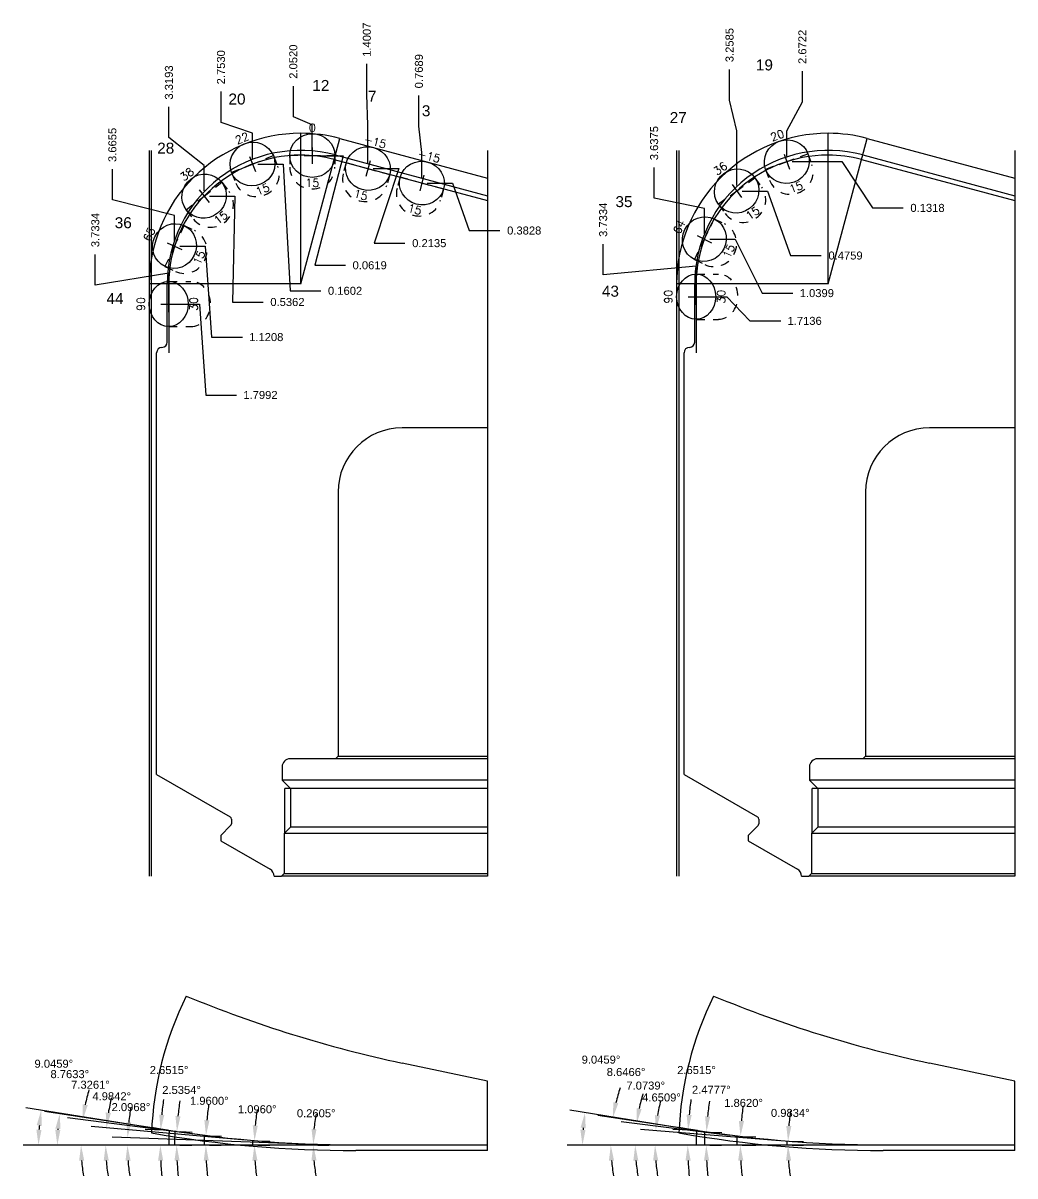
# Model space of a CAD drawing. Header units: inches. Extents: x 90.1 to 144.9, y -24 to -7.4.
# Drawn here: x 102.39 to 114.01, y -21.06 to -7.56 of the extents above; entities that cross this region are included whole.
import ezdxf
from ezdxf.enums import TextEntityAlignment as Align

# ---------------------------------------------------------------- set-up
doc = ezdxf.new("R2010")
doc.units = ezdxf.units.IN
doc.header["$MEASUREMENT"] = 0
doc.header["$PDMODE"] = 35
doc.linetypes.add('CENTER2', pattern=[1.125, 0.75, -0.125, 0.125, -0.125])
doc.linetypes.add('HIDDEN2', pattern=[0.1875, 0.125, -0.0625])
doc.layers.get('Defpoints').update_dxf_attribs({"color": 10})
doc.layers.add('Blade_3', color=7, linetype='Continuous', true_color=0x00cc00)
doc.layers.add('Blade_4', color=7, linetype='Continuous', true_color=0x00cccc)
doc.layers.add('CLine', color=5, linetype='CENTER2')
doc.layers.add('Dims', color=4, linetype='Continuous')
doc.styles.add('RomanS', font='romans')
doc.styles.get("Standard").update_dxf_attribs({"font": 'arial.ttf'})
doc.dimstyles.get("Standard").update_dxf_attribs({"dimtxt": 0.09375, "dimasz": 0.18, "dimexe": 0.18, "dimexo": 0.0625, "dimgap": 0.09, "dimtad": 0, "dimtih": 1, "dimtoh": 1, "dimdec": 4, "dimzin": 0, "dimdsep": 46, "dimtxsty": 'Standard', "dimcen": 0.09, "dimadec": 4, "dimazin": 0, "dimtfac": 1, "dimtdec": 4, "dimtofl": 0, "dimtmove": 0, "dimatfit": 3, "dimfxl": 1, "dimtolj": 1, "dimtzin": 0, "dimarcsym": 0})

# ---------------------------------------------------------------- blocks, each defined once
blk = doc.blocks.new('*D108')
at = {"layer": 'Defpoints', "color": 0, "transparency": 16777216}
for p in [(103.611, -20.667), (105.756, -20.687), (105.776, -20.697), (105.796, -20.688), (106.286, -20.697)]:
    blk.add_point(p, dxfattribs=at)
at = {"layer": 'Dims', "color": 0, "lineweight": -2, "transparency": 16777216}
for p, q in [((105.694, -20.685), (103.433, -20.602)), ((105.714, -20.697), (103.431, -20.697))]:
    blk.add_line(p, q, dxfattribs=at)
for start, end in [(169.3801, 173.6417), (184.2616, 188.5231)]:
    blk.add_arc((106.032, -20.697), 2.421, start, end, dxfattribs=at)
at = {"layer": 'Dims', "color": 0, "transparency": 16777216}
for points in [[(103.656, -20.431), (103.596, -20.427), (103.613, -20.608)], [(103.588, -20.878), (103.648, -20.876), (103.611, -20.697)]]:
    blk.add_solid(points, dxfattribs=at)
at = {"layer": 'Dims', "color": 0, "transparency": 16777216, "insert": (103.652, -20.251), "char_height": 0.09375, "attachment_point": 5}
blk.add_mtext('\\A1;2.0968°', dxfattribs=at)
blk = doc.blocks.new('*D109')
at = {"layer": 'Defpoints', "color": 0, "transparency": 16777216}
for p in [(103.357, -20.63), (105.055, -20.643), (105.095, -20.646), (105.075, -20.697), (106.286, -20.697)]:
    blk.add_point(p, dxfattribs=at)
at = {"layer": 'Dims', "color": 0, "lineweight": -2, "transparency": 16777216}
for p, q in [((104.993, -20.637), (103.185, -20.479)), ((105.013, -20.697), (103.176, -20.697))]:
    blk.add_line(p, q, dxfattribs=at)
for start, end in [(166.1379, 170.5768), (184.4389, 188.8779)]:
    blk.add_arc((105.68, -20.697), 2.324, start, end, dxfattribs=at)
at = {"layer": 'Dims', "color": 0, "transparency": 16777216}
for points in [[(103.417, -20.32), (103.357, -20.313), (103.365, -20.495)], [(103.333, -20.878), (103.393, -20.876), (103.356, -20.697)]]:
    blk.add_solid(points, dxfattribs=at)
at = {"layer": 'Dims', "color": 0, "transparency": 16777216, "insert": (103.427, -20.124), "char_height": 0.09375, "attachment_point": 5}
blk.add_mtext('\\A1;4.9842°', dxfattribs=at)
blk = doc.blocks.new('*D110')
at = {"layer": 'Defpoints', "color": 0, "transparency": 16777216}
for p in [(103.07, -20.598), (104.489, -20.581), (104.529, -20.586), (104.509, -20.697), (106.286, -20.697)]:
    blk.add_point(p, dxfattribs=at)
at = {"layer": 'Dims', "color": 0, "lineweight": -2, "transparency": 16777216}
for p, q in [((104.427, -20.573), (102.909, -20.377)), ((104.446, -20.697), (102.888, -20.697))]:
    blk.add_line(p, q, dxfattribs=at)
for start, end in [(163.8038, 168.2389), (184.4351, 188.8702)]:
    blk.add_arc((105.394, -20.697), 2.326, start, end, dxfattribs=at)
at = {"layer": 'Dims', "color": 0, "transparency": 16777216}
for points in [[(103.146, -20.228), (103.087, -20.218), (103.087, -20.4)], [(103.045, -20.878), (103.105, -20.876), (103.068, -20.697)]]:
    blk.add_solid(points, dxfattribs=at)
at = {"layer": 'Dims', "color": 0, "transparency": 16777216, "insert": (103.178, -19.989), "char_height": 0.09375, "attachment_point": 5}
blk.add_mtext('\\A1;7.3261°', dxfattribs=at)
blk = doc.blocks.new('*D111')
at = {"layer": 'Defpoints', "color": 0, "transparency": 16777216}
for p in [(105.776, -20.688), (105.776, -20.697), (105.788, -20.694), (107.828, -20.697)]:
    blk.add_point(p, dxfattribs=at)
at = {"layer": 'Dims', "color": 0, "lineweight": -2, "transparency": 16777216}
for p, q in [((105.839, -20.688), (105.968, -20.689)), ((105.839, -20.697), (105.968, -20.697))]:
    blk.add_line(p, q, dxfattribs=at)
for start, end in [(169.628, 174.6837), (185.0557, 190.1114)]:
    blk.add_arc((107.828, -20.697), 2.041, start, end, dxfattribs=at)
at = {"layer": 'Dims', "color": 0, "transparency": 16777216}
for points in [[(105.826, -20.509), (105.767, -20.506), (105.788, -20.688)], [(105.766, -20.878), (105.826, -20.875), (105.788, -20.697)]]:
    blk.add_solid(points, dxfattribs=at)
at = {"layer": 'Dims', "color": 0, "transparency": 16777216, "insert": (105.822, -20.323), "char_height": 0.09375, "attachment_point": 5}
blk.add_mtext('\\A1;0.2605°', dxfattribs=at)
blk = doc.blocks.new('*D112')
at = {"layer": 'Defpoints', "color": 0, "transparency": 16777216}
for p in [(105.076, -20.644), (105.075, -20.697), (105.098, -20.68), (107.828, -20.697)]:
    blk.add_point(p, dxfattribs=at)
at = {"layer": 'Dims', "color": 0, "lineweight": -2, "transparency": 16777216}
for p, q in [((105.138, -20.646), (105.279, -20.648)), ((105.138, -20.697), (105.278, -20.697))]:
    blk.add_line(p, q, dxfattribs=at)
for start, end in [(171.3476, 175.1258), (183.7782, 187.5564)]:
    blk.add_arc((107.828, -20.697), 2.73, start, end, dxfattribs=at)
at = {"layer": 'Dims', "color": 0, "transparency": 16777216}
for points in [[(105.138, -20.467), (105.078, -20.463), (105.099, -20.645)], [(105.074, -20.878), (105.134, -20.876), (105.098, -20.697)]]:
    blk.add_solid(points, dxfattribs=at)
at = {"layer": 'Dims', "color": 0, "transparency": 16777216, "insert": (105.131, -20.276), "char_height": 0.09375, "attachment_point": 5}
blk.add_mtext('\\A1;1.0960°', dxfattribs=at)
blk = doc.blocks.new('*D113')
at = {"layer": 'Defpoints', "color": 0, "transparency": 16777216}
for p in [(104.511, -20.583), (104.509, -20.697), (104.529, -20.659), (107.828, -20.697)]:
    blk.add_point(p, dxfattribs=at)
at = {"layer": 'Dims', "color": 0, "lineweight": -2, "transparency": 16777216}
for p, q in [((104.573, -20.586), (104.711, -20.59)), ((104.571, -20.697), (104.709, -20.697))]:
    blk.add_line(p, q, dxfattribs=at)
for start, end in [(171.7879, 174.914), (183.126, 186.2521)]:
    blk.add_arc((107.828, -20.697), 3.3, start, end, dxfattribs=at)
at = {"layer": 'Dims', "color": 0, "transparency": 16777216}
for points in [[(104.572, -20.406), (104.512, -20.403), (104.531, -20.584)], [(104.504, -20.878), (104.564, -20.876), (104.529, -20.697)]]:
    blk.add_solid(points, dxfattribs=at)
at = {"layer": 'Dims', "color": 0, "transparency": 16777216, "insert": (104.57, -20.177), "char_height": 0.09375, "attachment_point": 5}
blk.add_mtext('\\A1;1.9600°', dxfattribs=at)
blk = doc.blocks.new('*D114')
at = {"layer": 'Defpoints', "color": 0, "transparency": 16777216}
for p in [(107.025, -8.404), (107.828, -9.047), (107.059, -9.43)]:
    blk.add_point(p, dxfattribs=at)
at = {"layer": 'Dims', "color": 0, "lineweight": -2, "transparency": 16777216}
for p, q in [((107.025, -8.764), (107.025, -8.404)), ((107.059, -9.07), (107.025, -8.764)), ((107.059, -9.367), (107.059, -9.07))]:
    blk.add_line(p, q, dxfattribs=at)
at = {"layer": 'Dims', "color": 0, "transparency": 16777216, "insert": (107.025, -8.12), "char_height": 0.0938, "attachment_point": 5, "rotation": 90}
blk.add_mtext('\\A1;0.7689', dxfattribs=at)
blk = doc.blocks.new('*D115')
at = {"layer": 'Defpoints', "color": 0, "transparency": 16777216}
for p in [(106.415, -8.032), (107.828, -9.047), (106.428, -9.26)]:
    blk.add_point(p, dxfattribs=at)
at = {"layer": 'Dims', "color": 0, "lineweight": -2, "transparency": 16777216}
for p, q in [((106.415, -8.392), (106.415, -8.032)), ((106.428, -8.752), (106.415, -8.392)), ((106.428, -9.198), (106.428, -8.752))]:
    blk.add_line(p, q, dxfattribs=at)
at = {"layer": 'Dims', "color": 0, "transparency": 16777216, "insert": (106.415, -7.751), "char_height": 0.0938, "attachment_point": 5, "rotation": 90}
blk.add_mtext('\\A1;1.4007', dxfattribs=at)
blk = doc.blocks.new('*D116')
at = {"layer": 'Defpoints', "color": 0, "transparency": 16777216}
for p in [(105.554, -8.294), (105.776, -9.109), (107.828, -9.047)]:
    blk.add_point(p, dxfattribs=at)
at = {"layer": 'Dims', "color": 0, "lineweight": -2, "transparency": 16777216}
for p, q in [((105.554, -8.654), (105.554, -8.294)), ((105.776, -8.749), (105.554, -8.654)), ((105.776, -9.046), (105.776, -8.749))]:
    blk.add_line(p, q, dxfattribs=at)
at = {"layer": 'Dims', "color": 0, "transparency": 16777216, "insert": (105.554, -8.008), "char_height": 0.0938, "attachment_point": 5, "rotation": 90}
blk.add_mtext('\\A1;2.0520', dxfattribs=at)
blk = doc.blocks.new('*D117')
at = {"layer": 'Defpoints', "color": 0, "transparency": 16777216}
for p in [(104.707, -8.359), (107.828, -9.047), (105.075, -9.207)]:
    blk.add_point(p, dxfattribs=at)
at = {"layer": 'Dims', "color": 0, "lineweight": -2, "transparency": 16777216}
for p, q in [((104.707, -8.719), (104.707, -8.359)), ((105.075, -8.847), (104.707, -8.719)), ((105.075, -9.145), (105.075, -8.847))]:
    blk.add_line(p, q, dxfattribs=at)
at = {"layer": 'Dims', "color": 0, "transparency": 16777216, "insert": (104.707, -8.074), "char_height": 0.0938, "attachment_point": 5, "rotation": 90}
blk.add_mtext('\\A1;2.7530', dxfattribs=at)
blk = doc.blocks.new('*D118')
at = {"layer": 'Defpoints', "color": 0, "transparency": 16777216}
for p in [(104.097, -8.537), (107.828, -9.047), (104.509, -9.583)]:
    blk.add_point(p, dxfattribs=at)
at = {"layer": 'Dims', "color": 0, "lineweight": -2, "transparency": 16777216}
for p, q in [((104.097, -8.897), (104.097, -8.537)), ((104.509, -9.223), (104.097, -8.897)), ((104.509, -9.521), (104.509, -9.223))]:
    blk.add_line(p, q, dxfattribs=at)
at = {"layer": 'Dims', "color": 0, "transparency": 16777216, "insert": (104.097, -8.252), "char_height": 0.0938, "attachment_point": 5, "rotation": 90}
blk.add_mtext('\\A1;3.3193', dxfattribs=at)
blk = doc.blocks.new('*D119')
at = {"layer": 'Defpoints', "color": 0, "transparency": 16777216}
for p in [(107.828, -9.047), (107.059, -9.43), (107.974, -9.986)]:
    blk.add_point(p, dxfattribs=at)
at = {"layer": 'Dims', "color": 0, "lineweight": -2, "transparency": 16777216}
for p, q in [((107.122, -9.43), (107.419, -9.43)), ((107.419, -9.43), (107.614, -9.986)), ((107.614, -9.986), (107.974, -9.986))]:
    blk.add_line(p, q, dxfattribs=at)
at = {"layer": 'Dims', "color": 0, "transparency": 16777216, "insert": (108.258, -9.986), "char_height": 0.0938, "attachment_point": 5}
blk.add_mtext('\\A1;0.3828', dxfattribs=at)
blk = doc.blocks.new('*D120')
at = {"layer": 'Defpoints', "color": 0, "transparency": 16777216}
for p in [(107.828, -9.047), (106.428, -9.26), (106.861, -10.134)]:
    blk.add_point(p, dxfattribs=at)
at = {"layer": 'Dims', "color": 0, "lineweight": -2, "transparency": 16777216}
for p, q in [((106.49, -9.26), (106.788, -9.26)), ((106.788, -9.26), (106.501, -10.134)), ((106.501, -10.134), (106.861, -10.134))]:
    blk.add_line(p, q, dxfattribs=at)
at = {"layer": 'Dims', "color": 0, "transparency": 16777216, "insert": (107.146, -10.134), "char_height": 0.0938, "attachment_point": 5}
blk.add_mtext('\\A1;0.2135', dxfattribs=at)
blk = doc.blocks.new('*D121')
at = {"layer": 'Defpoints', "color": 0, "transparency": 16777216}
for p in [(105.776, -9.109), (107.828, -9.047), (106.164, -10.393)]:
    blk.add_point(p, dxfattribs=at)
at = {"layer": 'Dims', "color": 0, "lineweight": -2, "transparency": 16777216}
for p, q in [((106.136, -9.109), (105.804, -10.393)), ((105.839, -9.109), (106.136, -9.109)), ((105.804, -10.393), (106.164, -10.393))]:
    blk.add_line(p, q, dxfattribs=at)
at = {"layer": 'Dims', "color": 0, "transparency": 16777216, "insert": (106.448, -10.393), "char_height": 0.0938, "attachment_point": 5}
blk.add_mtext('\\A1;0.0619', dxfattribs=at)
blk = doc.blocks.new('*D122')
at = {"layer": 'Defpoints', "color": 0, "transparency": 16777216}
for p in [(107.828, -9.047), (105.075, -9.207), (105.876, -10.692)]:
    blk.add_point(p, dxfattribs=at)
at = {"layer": 'Dims', "color": 0, "lineweight": -2, "transparency": 16777216}
for p, q in [((105.138, -9.207), (105.435, -9.207)), ((105.435, -9.207), (105.516, -10.692)), ((105.516, -10.692), (105.876, -10.692))]:
    blk.add_line(p, q, dxfattribs=at)
at = {"layer": 'Dims', "color": 0, "transparency": 16777216, "insert": (106.16, -10.692), "char_height": 0.0938, "attachment_point": 5}
blk.add_mtext('\\A1;0.1602', dxfattribs=at)
blk = doc.blocks.new('*D123')
at = {"layer": 'Defpoints', "color": 0, "transparency": 16777216}
for p in [(107.828, -9.047), (104.509, -9.583), (105.201, -10.823)]:
    blk.add_point(p, dxfattribs=at)
at = {"layer": 'Dims', "color": 0, "lineweight": -2, "transparency": 16777216}
for p, q in [((104.571, -9.583), (104.869, -9.583)), ((104.869, -9.583), (104.841, -10.823)), ((104.841, -10.823), (105.201, -10.823))]:
    blk.add_line(p, q, dxfattribs=at)
at = {"layer": 'Dims', "color": 0, "transparency": 16777216, "insert": (105.485, -10.823), "char_height": 0.0938, "attachment_point": 5}
blk.add_mtext('\\A1;0.5362', dxfattribs=at)
blk = doc.blocks.new('*D124')
at = {"layer": 'Defpoints', "color": 0, "transparency": 16777216}
for p in [(109.791, -20.64), (111.313, -20.649), (111.353, -20.653), (111.333, -20.697), (114.005, -20.697)]:
    blk.add_point(p, dxfattribs=at)
at = {"layer": 'Dims', "color": 0, "lineweight": -2, "transparency": 16777216}
for p, q in [((111.251, -20.644), (109.618, -20.512)), ((111.271, -20.697), (109.61, -20.697))]:
    blk.add_line(p, q, dxfattribs=at)
for start, end in [(165.5569, 170.453), (184.8961, 189.7922)]:
    blk.add_arc((111.897, -20.697), 2.107, start, end, dxfattribs=at)
at = {"layer": 'Dims', "color": 0, "transparency": 16777216}
for points in [[(109.849, -20.351), (109.79, -20.344), (109.797, -20.526)], [(109.768, -20.878), (109.828, -20.876), (109.79, -20.697)]]:
    blk.add_solid(points, dxfattribs=at)
at = {"layer": 'Dims', "color": 0, "transparency": 16777216, "insert": (109.866, -20.138), "char_height": 0.09375, "attachment_point": 5}
blk.add_mtext('\\A1;4.6509°', dxfattribs=at)
blk = doc.blocks.new('*D125')
at = {"layer": 'Defpoints', "color": 0, "transparency": 16777216}
for p in [(109.559, -20.613), (110.727, -20.588), (110.767, -20.593), (110.747, -20.697), (114.005, -20.697)]:
    blk.add_point(p, dxfattribs=at)
at = {"layer": 'Dims', "color": 0, "lineweight": -2, "transparency": 16777216}
for p, q in [((110.665, -20.581), (109.394, -20.423)), ((110.684, -20.697), (109.378, -20.697))]:
    blk.add_line(p, q, dxfattribs=at)
for start, end in [(162.8327, 167.8794), (185.0467, 190.0934)]:
    blk.add_arc((111.602, -20.697), 2.044, start, end, dxfattribs=at)
at = {"layer": 'Dims', "color": 0, "transparency": 16777216}
for points in [[(109.633, -20.273), (109.574, -20.263), (109.573, -20.445)], [(109.536, -20.878), (109.595, -20.876), (109.558, -20.697)]]:
    blk.add_solid(points, dxfattribs=at)
at = {"layer": 'Dims', "color": 0, "transparency": 16777216, "insert": (109.681, -19.999), "char_height": 0.09375, "attachment_point": 5}
blk.add_mtext('\\A1;7.0739°', dxfattribs=at)
blk = doc.blocks.new('*D126')
at = {"layer": 'Defpoints', "color": 0, "transparency": 16777216}
for p in [(109.275, -20.59), (110.348, -20.536), (110.388, -20.542), (110.368, -20.697), (114.005, -20.697)]:
    blk.add_point(p, dxfattribs=at)
at = {"layer": 'Dims', "color": 0, "lineweight": -2, "transparency": 16777216}
for p, q in [((110.286, -20.526), (109.119, -20.349)), ((110.305, -20.697), (109.092, -20.697))]:
    blk.add_line(p, q, dxfattribs=at)
for start, end in [(161.7002, 166.5268), (184.8266, 189.6532)]:
    blk.add_arc((111.41, -20.697), 2.137, start, end, dxfattribs=at)
at = {"layer": 'Dims', "color": 0, "transparency": 16777216}
for points in [[(109.36, -20.205), (109.302, -20.193), (109.296, -20.376)], [(109.25, -20.878), (109.31, -20.876), (109.272, -20.697)]]:
    blk.add_solid(points, dxfattribs=at)
at = {"layer": 'Dims', "color": 0, "transparency": 16777216, "insert": (109.451, -19.84), "char_height": 0.09375, "attachment_point": 5}
blk.add_mtext('\\A1;8.6466°', dxfattribs=at)
blk = doc.blocks.new('*D127')
at = {"layer": 'Defpoints', "color": 0, "transparency": 16777216}
for p in [(111.333, -20.651), (111.333, -20.697), (111.348, -20.682), (114.005, -20.697)]:
    blk.add_point(p, dxfattribs=at)
at = {"layer": 'Dims', "color": 0, "lineweight": -2, "transparency": 16777216}
for p, q in [((111.396, -20.652), (111.528, -20.654)), ((111.396, -20.697), (111.527, -20.697))]:
    blk.add_line(p, q, dxfattribs=at)
for start, end in [(171.2543, 175.1354), (183.8812, 187.7624)]:
    blk.add_arc((114.005, -20.697), 2.658, start, end, dxfattribs=at)
at = {"layer": 'Dims', "color": 0, "transparency": 16777216}
for points in [[(111.387, -20.473), (111.327, -20.47), (111.348, -20.651)], [(111.324, -20.878), (111.384, -20.876), (111.347, -20.697)]]:
    blk.add_solid(points, dxfattribs=at)
at = {"layer": 'Dims', "color": 0, "transparency": 16777216, "insert": (111.374, -20.319), "char_height": 0.09375, "attachment_point": 5}
blk.add_mtext('\\A1;0.9834°', dxfattribs=at)
blk = doc.blocks.new('*D128')
at = {"layer": 'Defpoints', "color": 0, "transparency": 16777216}
for p in [(110.748, -20.591), (110.747, -20.697), (110.789, -20.662), (114.005, -20.697)]:
    blk.add_point(p, dxfattribs=at)
at = {"layer": 'Dims', "color": 0, "lineweight": -2, "transparency": 16777216}
for p, q in [((110.811, -20.593), (110.971, -20.598)), ((110.809, -20.697), (110.969, -20.697))]:
    blk.add_line(p, q, dxfattribs=at)
for start, end in [(171.7237, 174.9309), (183.2071, 186.4143)]:
    blk.add_arc((114.005, -20.697), 3.216, start, end, dxfattribs=at)
at = {"layer": 'Dims', "color": 0, "transparency": 16777216}
for points in [[(110.832, -20.415), (110.772, -20.411), (110.791, -20.592)], [(110.764, -20.878), (110.824, -20.876), (110.789, -20.697)]]:
    blk.add_solid(points, dxfattribs=at)
at = {"layer": 'Dims', "color": 0, "transparency": 16777216, "insert": (110.827, -20.202), "char_height": 0.09375, "attachment_point": 5}
blk.add_mtext('\\A1;1.8620°', dxfattribs=at)
blk = doc.blocks.new('*D129')
at = {"layer": 'Defpoints', "color": 0, "transparency": 16777216}
for p in [(110.371, -20.54), (110.39, -20.645), (110.368, -20.697), (114.005, -20.697)]:
    blk.add_point(p, dxfattribs=at)
at = {"layer": 'Dims', "color": 0, "lineweight": -2, "transparency": 16777216}
for p, q in [((110.434, -20.542), (110.573, -20.548)), ((110.43, -20.697), (110.57, -20.697))]:
    blk.add_line(p, q, dxfattribs=at)
for start, end in [(171.8165, 174.6694), (182.8529, 185.7058)]:
    blk.add_arc((114.005, -20.697), 3.615, start, end, dxfattribs=at)
at = {"layer": 'Dims', "color": 0, "transparency": 16777216}
for points in [[(110.435, -20.363), (110.376, -20.359), (110.393, -20.541)], [(110.364, -20.878), (110.424, -20.876), (110.39, -20.697)]]:
    blk.add_solid(points, dxfattribs=at)
at = {"layer": 'Dims', "color": 0, "transparency": 16777216, "insert": (110.449, -20.047), "char_height": 0.09375, "attachment_point": 5}
blk.add_mtext('\\A1;2.4777°', dxfattribs=at)
blk = doc.blocks.new('*D130')
at = {"layer": 'Defpoints', "color": 0, "transparency": 16777216}
for p in [(111.516, -8.119), (111.333, -9.179), (114.005, -9.047)]:
    blk.add_point(p, dxfattribs=at)
at = {"layer": 'Dims', "color": 0, "lineweight": -2, "transparency": 16777216}
for p, q in [((111.516, -8.479), (111.516, -8.119)), ((111.333, -8.819), (111.516, -8.479)), ((111.333, -9.116), (111.333, -8.819))]:
    blk.add_line(p, q, dxfattribs=at)
at = {"layer": 'Dims', "color": 0, "transparency": 16777216, "insert": (111.516, -7.835), "char_height": 0.0938, "attachment_point": 5, "rotation": 90}
blk.add_mtext('\\A1;2.6722', dxfattribs=at)
blk = doc.blocks.new('*D131')
at = {"layer": 'Defpoints', "color": 0, "transparency": 16777216}
for p in [(110.663, -8.099), (114.005, -9.047), (110.747, -9.523)]:
    blk.add_point(p, dxfattribs=at)
at = {"layer": 'Dims', "color": 0, "lineweight": -2, "transparency": 16777216}
for p, q in [((110.663, -8.459), (110.663, -8.099)), ((110.747, -8.819), (110.663, -8.459)), ((110.747, -9.46), (110.747, -8.819))]:
    blk.add_line(p, q, dxfattribs=at)
at = {"layer": 'Dims', "color": 0, "transparency": 16777216, "insert": (110.663, -7.814), "char_height": 0.0938, "attachment_point": 5, "rotation": 90}
blk.add_mtext('\\A1;3.2585', dxfattribs=at)
blk = doc.blocks.new('*D132')
at = {"layer": 'Defpoints', "color": 0, "transparency": 16777216}
for p in [(114.005, -9.047), (109.78, -9.247), (110.368, -10.087)]:
    blk.add_point(p, dxfattribs=at)
at = {"layer": 'Dims', "color": 0, "lineweight": -2, "transparency": 16777216}
for p, q in [((109.78, -9.607), (109.78, -9.247)), ((110.368, -9.727), (109.78, -9.607)), ((110.368, -10.024), (110.368, -9.727))]:
    blk.add_line(p, q, dxfattribs=at)
at = {"layer": 'Dims', "color": 0, "transparency": 16777216, "insert": (109.78, -8.962), "char_height": 0.0938, "attachment_point": 5, "rotation": 90}
blk.add_mtext('\\A1;3.6375', dxfattribs=at)
blk = doc.blocks.new('*D133')
at = {"layer": 'Defpoints', "color": 0, "transparency": 16777216}
for p in [(111.333, -9.179), (114.005, -9.047), (112.696, -9.721)]:
    blk.add_point(p, dxfattribs=at)
at = {"layer": 'Dims', "color": 0, "lineweight": -2, "transparency": 16777216}
for p, q in [((111.396, -9.179), (111.976, -9.179)), ((111.976, -9.179), (112.336, -9.721)), ((112.336, -9.721), (112.696, -9.721))]:
    blk.add_line(p, q, dxfattribs=at)
at = {"layer": 'Dims', "color": 0, "transparency": 16777216, "insert": (112.981, -9.721), "char_height": 0.0938, "attachment_point": 5}
blk.add_mtext('\\A1;0.1318', dxfattribs=at)
blk = doc.blocks.new('*D134')
at = {"layer": 'Defpoints', "color": 0, "transparency": 16777216}
for p in [(114.005, -9.047), (110.747, -9.523), (111.736, -10.279)]:
    blk.add_point(p, dxfattribs=at)
at = {"layer": 'Dims', "color": 0, "lineweight": -2, "transparency": 16777216}
for p, q in [((110.809, -9.523), (111.107, -9.523)), ((111.107, -9.523), (111.376, -10.279)), ((111.376, -10.279), (111.736, -10.279))]:
    blk.add_line(p, q, dxfattribs=at)
at = {"layer": 'Dims', "color": 0, "transparency": 16777216, "insert": (112.021, -10.279), "char_height": 0.0938, "attachment_point": 5}
blk.add_mtext('\\A1;0.4759', dxfattribs=at)
blk = doc.blocks.new('*D135')
at = {"layer": 'Defpoints', "color": 0, "transparency": 16777216}
for p in [(114.005, -9.047), (110.368, -10.087), (111.404, -10.719)]:
    blk.add_point(p, dxfattribs=at)
at = {"layer": 'Dims', "color": 0, "lineweight": -2, "transparency": 16777216}
for p, q in [((110.43, -10.087), (110.728, -10.087)), ((110.728, -10.087), (111.044, -10.719)), ((111.044, -10.719), (111.404, -10.719))]:
    blk.add_line(p, q, dxfattribs=at)
at = {"layer": 'Dims', "color": 0, "transparency": 16777216, "insert": (111.685, -10.719), "char_height": 0.0938, "attachment_point": 5}
blk.add_mtext('\\A1;1.0399', dxfattribs=at)
blk = doc.blocks.new('*D194')
at = {"layer": 'Defpoints', "color": 0, "transparency": 16777216}
for p in [(107.828, -9.047), (103.435, -9.268), (104.163, -10.168)]:
    blk.add_point(p, dxfattribs=at)
at = {"layer": 'Dims', "color": 0, "lineweight": -2, "transparency": 16777216}
for p, q in [((103.435, -9.628), (103.435, -9.268)), ((104.163, -9.808), (103.435, -9.628)), ((104.163, -10.105), (104.163, -9.808))]:
    blk.add_line(p, q, dxfattribs=at)
at = {"layer": 'Dims', "color": 0, "transparency": 16777216, "insert": (103.435, -8.983), "char_height": 0.0938, "attachment_point": 5, "rotation": 90}
blk.add_mtext('\\A1;3.6655', dxfattribs=at)
blk = doc.blocks.new('*D195')
at = {"layer": 'Defpoints', "color": 0, "transparency": 16777216}
for p in [(107.828, -9.047), (104.163, -10.168), (104.957, -11.234)]:
    blk.add_point(p, dxfattribs=at)
at = {"layer": 'Dims', "color": 0, "lineweight": -2, "transparency": 16777216}
for p, q in [((104.225, -10.168), (104.523, -10.168)), ((104.523, -10.168), (104.597, -11.234)), ((104.597, -11.234), (104.957, -11.234))]:
    blk.add_line(p, q, dxfattribs=at)
at = {"layer": 'Dims', "color": 0, "transparency": 16777216, "insert": (105.237, -11.234), "char_height": 0.0938, "attachment_point": 5}
blk.add_mtext('\\A1;1.1208', dxfattribs=at)
blk = doc.blocks.new('*D196')
at = {"layer": 'Defpoints', "color": 0, "transparency": 16777216}
for p in [(114.005, -9.047), (109.183, -10.144), (110.272, -10.761)]:
    blk.add_point(p, dxfattribs=at)
at = {"layer": 'Dims', "color": 0, "lineweight": -2, "transparency": 16777216}
for p, q in [((109.183, -10.504), (109.183, -10.144)), ((110.272, -10.401), (109.183, -10.504)), ((110.272, -10.698), (110.272, -10.401))]:
    blk.add_line(p, q, dxfattribs=at)
at = {"layer": 'Dims', "color": 0, "transparency": 16777216, "insert": (109.183, -9.86), "char_height": 0.0938, "attachment_point": 5, "rotation": 90}
blk.add_mtext('\\A1;3.7334', dxfattribs=at)
blk = doc.blocks.new('*D197')
at = {"layer": 'Defpoints', "color": 0, "transparency": 16777216}
for p in [(114.005, -9.047), (110.272, -10.761), (111.262, -11.044)]:
    blk.add_point(p, dxfattribs=at)
at = {"layer": 'Dims', "color": 0, "lineweight": -2, "transparency": 16777216}
for p, q in [((110.334, -10.761), (110.632, -10.761)), ((110.632, -10.761), (110.902, -11.044)), ((110.902, -11.044), (111.262, -11.044))]:
    blk.add_line(p, q, dxfattribs=at)
at = {"layer": 'Dims', "color": 0, "transparency": 16777216, "insert": (111.542, -11.044), "char_height": 0.0938, "attachment_point": 5}
blk.add_mtext('\\A1;1.7136', dxfattribs=at)
blk = doc.blocks.new('CMark')
at = {"layer": 'CLine'}
for p, q in [((-0.094, 0), (0.094, 0)), ((0, 0.094), (0, -0.094))]:
    blk.add_line(p, q, dxfattribs=at)
blk = doc.blocks.new('1313@15')
for p, q in [((-0.17, 0), (-0.265, 0)), ((0.171, 0), (0.264, 0))]:
    blk.add_line(p, q)
at = {"color": 8, "linetype": 'HIDDEN2', "ltscale": 0.5}
blk.add_line((-0.265, 0), (-0.265, -0.135), dxfattribs=at)
at = {"color": 8, "linetype": 'HIDDEN2', "ltscale": 0.5, "flags": 128}
blk.add_lwpolyline([(0.264, 0), (0.264, -0.135)], dxfattribs=at)
blk.add_ellipse((0, 0), major_axis=(0.264, 0), ratio=0.965926)
at = {"color": 8, "linetype": 'HIDDEN2', "ltscale": 0.5}
blk.add_ellipse((0, -0.135), major_axis=(0.264, 0), ratio=0.965926, start_param=3.141593, end_param=6.283185, dxfattribs=at)
blk.add_blockref('CMark', (0, 0))
at = {"style": 'RomanS'}
blk.add_text('15', height=0.094, dxfattribs=at).set_placement((0, -0.318), align=Align.MIDDLE_CENTER)
blk.add_attdef('ANG', text='', height=0.094, dxfattribs=at).set_placement((0, 0.251), align=Align.BOTTOM_CENTER)
blk = doc.blocks.new('1313@30')
for p, q in [((-0.17, 0), (-0.265, 0)), ((0.171, 0), (0.264, 0))]:
    blk.add_line(p, q)
at = {"color": 8, "linetype": 'HIDDEN2', "ltscale": 0.5}
blk.add_line((-0.265, 0), (-0.265, -0.26), dxfattribs=at)
at = {"color": 8, "linetype": 'HIDDEN2', "ltscale": 0.5, "flags": 128}
blk.add_lwpolyline([(0.264, 0), (0.264, -0.26)], dxfattribs=at)
blk.add_ellipse((0, 0), major_axis=(0.264, 0), ratio=0.866025)
at = {"color": 8, "linetype": 'HIDDEN2', "ltscale": 0.5}
blk.add_ellipse((0, -0.26), major_axis=(0.264, 0), ratio=0.866025, start_param=3.141593, end_param=6.283185, dxfattribs=at)
blk.add_blockref('CMark', (0, 0))
at = {"style": 'RomanS'}
blk.add_text('30', height=0.094, dxfattribs=at).set_placement((0, -0.292), align=Align.MIDDLE_CENTER)
blk.add_attdef('ANG', text='', height=0.094, dxfattribs=at).set_placement((0, 0.251), align=Align.BOTTOM_CENTER)
blk = doc.blocks.new('*D414')
at = {"layer": 'Defpoints', "color": 0, "transparency": 16777216}
for p in [(107.828, -9.047), (103.235, -10.265), (104.095, -10.846)]:
    blk.add_point(p, dxfattribs=at)
at = {"layer": 'Dims', "color": 0, "lineweight": -2, "transparency": 16777216}
for p, q in [((103.235, -10.625), (103.235, -10.265)), ((104.095, -10.486), (103.235, -10.625)), ((104.095, -10.784), (104.095, -10.486))]:
    blk.add_line(p, q, dxfattribs=at)
at = {"layer": 'Dims', "color": 0, "transparency": 16777216, "insert": (103.235, -9.98), "char_height": 0.0938, "attachment_point": 5, "rotation": 90}
blk.add_mtext('\\A1;3.7334', dxfattribs=at)
blk = doc.blocks.new('*D415')
at = {"layer": 'Defpoints', "color": 0, "transparency": 16777216}
for p in [(107.828, -9.047), (104.095, -10.846), (104.889, -11.912)]:
    blk.add_point(p, dxfattribs=at)
at = {"layer": 'Dims', "color": 0, "lineweight": -2, "transparency": 16777216}
for p, q in [((104.157, -10.846), (104.455, -10.846)), ((104.455, -10.846), (104.529, -11.912)), ((104.529, -11.912), (104.889, -11.912))]:
    blk.add_line(p, q, dxfattribs=at)
at = {"layer": 'Dims', "color": 0, "transparency": 16777216, "insert": (105.169, -11.912), "char_height": 0.0938, "attachment_point": 5}
blk.add_mtext('\\A1;1.7992', dxfattribs=at)
blk = doc.blocks.new('*D430')
at = {"layer": 'Defpoints', "color": 0, "transparency": 16777216}
for p in [(104.166, -20.535), (104.187, -20.643), (104.163, -20.697), (107.828, -20.697)]:
    blk.add_point(p, dxfattribs=at)
at = {"layer": 'Dims', "color": 0, "lineweight": -2, "transparency": 16777216}
for p, q in [((104.229, -20.538), (104.37, -20.544)), ((104.225, -20.697), (104.367, -20.697))]:
    blk.add_line(p, q, dxfattribs=at)
for start, end in [(171.7993, 174.6319), (182.8327, 185.6653)]:
    blk.add_arc((107.828, -20.697), 3.641, start, end, dxfattribs=at)
at = {"layer": 'Dims', "color": 0, "transparency": 16777216}
for points in [[(104.233, -20.358), (104.173, -20.354), (104.191, -20.536)], [(104.162, -20.878), (104.222, -20.876), (104.187, -20.697)]]:
    blk.add_solid(points, dxfattribs=at)
at = {"layer": 'Dims', "color": 0, "transparency": 16777216, "insert": (104.245, -20.05), "char_height": 0.09375, "attachment_point": 5}
blk.add_mtext('\\A1;2.5354°', dxfattribs=at)
blk = doc.blocks.new('*D431')
at = {"layer": 'Defpoints', "color": 0, "transparency": 16777216}
for p in [(102.793, -20.573), (104.143, -20.531), (104.183, -20.537), (104.163, -20.697), (107.828, -20.697)]:
    blk.add_point(p, dxfattribs=at)
at = {"layer": 'Dims', "color": 0, "lineweight": -2, "transparency": 16777216}
for p, q in [((104.081, -20.522), (102.64, -20.3)), ((104.1, -20.697), (102.61, -20.697))]:
    blk.add_line(p, q, dxfattribs=at)
blk.add_arc((105.218, -20.697), 2.429, 175.4841, 175.7526, dxfattribs=at)
at = {"layer": 'Dims', "color": 0, "transparency": 16777216}
for points in [[(102.767, -20.502), (102.827, -20.509), (102.818, -20.327)], [(102.826, -20.518), (102.766, -20.516), (102.79, -20.697)]]:
    blk.add_solid(points, dxfattribs=at)
at = {"layer": 'Dims', "color": 0, "transparency": 16777216, "insert": (102.936, -19.865), "char_height": 0.09375, "attachment_point": 5}
blk.add_mtext('\\A1;8.7633°', dxfattribs=at)
blk = doc.blocks.new('*D432')
at = {"layer": 'Defpoints', "color": 0, "transparency": 16777216}
for p in [(103.997, -20.638), (104.099, -20.524), (104.095, -20.697), (107.828, -20.697)]:
    blk.add_point(p, dxfattribs=at)
at = {"layer": 'Dims', "color": 0, "lineweight": -2, "transparency": 16777216}
for p, q in [((104.036, -20.521), (103.82, -20.511)), ((104.032, -20.697), (103.816, -20.697))]:
    blk.add_line(p, q, dxfattribs=at)
for start, end in [(171.9655, 174.657), (182.6915, 185.3831)]:
    blk.add_arc((107.828, -20.697), 3.832, start, end, dxfattribs=at)
at = {"layer": 'Dims', "color": 0, "transparency": 16777216}
for points in [[(104.043, -20.342), (103.983, -20.338), (104, -20.52)], [(103.97, -20.878), (104.03, -20.876), (103.996, -20.697)]]:
    blk.add_solid(points, dxfattribs=at)
at = {"layer": 'Dims', "color": 0, "transparency": 16777216, "insert": (104.099, -19.817), "char_height": 0.09375, "attachment_point": 5}
blk.add_mtext('\\A1;2.6515°', dxfattribs=at)
blk = doc.blocks.new('*D433')
at = {"layer": 'Defpoints', "color": 0, "transparency": 16777216}
for p in [(104.075, -20.52), (102.572, -20.559), (104.115, -20.527), (104.095, -20.697), (107.828, -20.697)]:
    blk.add_point(p, dxfattribs=at)
at = {"layer": 'Dims', "color": 0, "lineweight": -2, "transparency": 16777216}
for p, q in [((104.013, -20.511), (102.423, -20.258)), ((104.032, -20.697), (102.389, -20.697))]:
    blk.add_line(p, q, dxfattribs=at)
blk.add_arc((105.184, -20.697), 2.615, 174.8984, 176.0556, dxfattribs=at)
at = {"layer": 'Dims', "color": 0, "transparency": 16777216}
for points in [[(102.549, -20.461), (102.609, -20.468), (102.601, -20.286)], [(102.605, -20.518), (102.545, -20.516), (102.569, -20.697)]]:
    blk.add_solid(points, dxfattribs=at)
at = {"layer": 'Dims', "color": 0, "transparency": 16777216, "insert": (102.749, -19.743), "char_height": 0.09375, "attachment_point": 5}
blk.add_mtext('\\A1;9.0459°', dxfattribs=at)
blk = doc.blocks.new('*D434')
at = {"layer": 'Defpoints', "color": 0, "transparency": 16777216}
for p in [(110.174, -20.638), (110.276, -20.524), (110.272, -20.697), (114.005, -20.697)]:
    blk.add_point(p, dxfattribs=at)
at = {"layer": 'Dims', "color": 0, "lineweight": -2, "transparency": 16777216}
for p, q in [((110.213, -20.521), (109.997, -20.511)), ((110.209, -20.697), (109.993, -20.697))]:
    blk.add_line(p, q, dxfattribs=at)
for start, end in [(171.9655, 174.657), (182.6915, 185.3831)]:
    blk.add_arc((114.005, -20.697), 3.832, start, end, dxfattribs=at)
at = {"layer": 'Dims', "color": 0, "transparency": 16777216}
for points in [[(110.22, -20.342), (110.16, -20.338), (110.177, -20.52)], [(110.147, -20.878), (110.207, -20.876), (110.173, -20.697)]]:
    blk.add_solid(points, dxfattribs=at)
at = {"layer": 'Dims', "color": 0, "transparency": 16777216, "insert": (110.276, -19.817), "char_height": 0.09375, "attachment_point": 5}
blk.add_mtext('\\A1;2.6515°', dxfattribs=at)
blk = doc.blocks.new('*D435')
at = {"layer": 'Defpoints', "color": 0, "transparency": 16777216}
for p in [(110.252, -20.52), (108.943, -20.57), (110.292, -20.527), (110.272, -20.697), (114.005, -20.697)]:
    blk.add_point(p, dxfattribs=at)
at = {"layer": 'Dims', "color": 0, "lineweight": -2, "transparency": 16777216}
for p, q in [((110.19, -20.511), (108.792, -20.288)), ((110.209, -20.697), (108.76, -20.697))]:
    blk.add_line(p, q, dxfattribs=at)
blk.add_arc((111.361, -20.697), 2.421, 175.215, 175.7391, dxfattribs=at)
at = {"layer": 'Dims', "color": 0, "transparency": 16777216}
for points in [[(108.918, -20.491), (108.978, -20.499), (108.97, -20.316)], [(108.976, -20.518), (108.916, -20.516), (108.94, -20.697)]]:
    blk.add_solid(points, dxfattribs=at)
at = {"layer": 'Dims', "color": 0, "transparency": 16777216, "insert": (109.157, -19.695), "char_height": 0.09375, "attachment_point": 5}
blk.add_mtext('\\A1;9.0459°', dxfattribs=at)

msp = doc.modelspace()

# ---------------------------------------------------------------- linework, layer by layer
for p, q in [((105.64077, -10.60946), (105.64077, -8.84727)), ((105.64077, -10.60946), (106.09686, -8.90732)), ((106.09686, -8.90732), (107.82827, -9.37125)), ((111.81772, -10.60946), (111.81772, -8.84727)), ((111.81772, -10.60946), (112.27381, -8.90732)), ((112.27381, -8.90732), (114.00522, -9.37125)), ((103.86577, -9.04696), (103.86577, -17.54696)), ((103.89077, -9.04696), (103.89077, -17.54696)), ((106.04518, -9.1002), (107.82827, -9.57798)), ((107.82827, -9.04696), (107.82827, -17.54696)), ((110.04272, -9.04696), (110.04272, -17.54696)), ((110.06772, -9.04696), (110.06772, -17.54696)), ((112.22213, -9.1002), (114.00522, -9.57798)), ((114.00522, -9.04696), (114.00522, -17.54696)), ((105.64077, -10.60946), (103.87077, -10.60946)), ((104.07827, -11.29178), (104.07827, -10.60946)), ((111.81772, -10.60946), (110.04772, -10.60946)), ((110.25522, -11.29178), (110.25522, -10.60946)), ((103.95327, -16.35428), (103.95327, -11.41678)), ((110.13022, -16.35428), (110.13022, -11.41678)), ((107.82827, -12.29696), (106.82827, -12.29696)), ((114.00522, -12.29696), (113.00522, -12.29696)), ((106.07827, -13.04696), (106.07827, -16.14071)), ((112.25522, -13.04696), (112.25522, -16.14071)), ((106.04702, -16.17196), (105.51577, -16.17196)), ((106.07827, -16.14071), (106.04702, -16.17196)), ((107.82827, -16.17196), (106.04702, -16.17196)), ((106.07827, -16.14071), (107.82827, -16.14071)), ((112.22397, -16.17196), (111.69272, -16.17196)), ((112.25522, -16.14071), (112.22397, -16.17196)), ((114.00522, -16.17196), (112.22397, -16.17196)), ((112.25522, -16.14071), (114.00522, -16.14071)), ((105.42202, -16.26571), (105.42202, -16.42196)), ((111.59897, -16.26571), (111.59897, -16.42196)), ((103.95327, -16.35428), (104.81265, -16.85044)), ((107.82827, -16.42196), (105.42202, -16.42196)), ((105.42202, -16.42196), (105.52092, -16.52086)), ((110.13022, -16.35428), (110.9896, -16.85044)), ((114.00522, -16.42196), (111.59897, -16.42196)), ((111.59897, -16.42196), (111.69787, -16.52086)), ((105.52092, -16.52086), (105.45327, -16.52086)), ((105.45327, -17.03876), (105.45327, -16.52086)), ((107.82827, -16.52086), (105.52092, -16.52086)), ((105.52092, -16.52086), (105.52092, -16.97111)), ((111.69787, -16.52086), (111.63022, -16.52086)), ((111.63022, -17.03876), (111.63022, -16.52086)), ((114.00522, -16.52086), (111.69787, -16.52086)), ((111.69787, -16.52086), (111.69787, -16.97111)), ((104.81912, -16.95364), (104.70327, -17.06949)), ((104.82827, -16.8775), (104.82827, -16.93154)), ((105.52092, -16.97111), (105.44507, -17.04696)), ((107.82827, -16.97111), (105.52092, -16.97111)), ((110.99607, -16.95364), (110.88022, -17.06949)), ((111.00522, -16.8775), (111.00522, -16.93154)), ((111.69787, -16.97111), (111.62202, -17.04696)), ((114.00522, -16.97111), (111.69787, -16.97111)), ((104.70327, -17.06949), (104.70327, -17.13199)), ((104.70327, -17.13199), (105.2814, -17.46577)), ((107.82827, -17.04696), (105.44507, -17.04696)), ((105.44507, -17.04696), (105.44507, -17.51571)), ((110.88022, -17.06949), (110.88022, -17.13199)), ((110.88022, -17.13199), (111.45835, -17.46577)), ((114.00522, -17.04696), (111.62202, -17.04696)), ((111.62202, -17.04696), (111.62202, -17.51571)), ((105.32827, -17.54696), (105.41382, -17.54696)), ((105.44507, -17.51571), (105.41382, -17.54696)), ((107.82827, -17.54696), (105.41382, -17.54696)), ((105.44507, -17.51571), (107.82827, -17.51571)), ((111.50522, -17.54696), (111.59077, -17.54696)), ((111.62202, -17.51571), (111.59077, -17.54696)), ((114.00522, -17.54696), (111.59077, -17.54696)), ((111.62202, -17.51571), (114.00522, -17.51571)), ((107.82827, -19.947), (106.82827, -19.73444)), ((114.00522, -19.947), (113.00522, -19.73444)), ((107.82827, -20.697), (107.82827, -19.947)), ((114.00522, -20.697), (114.00522, -19.947)), ((107.82827, -20.7595), (106.28617, -20.7595)), ((107.82827, -20.7595), (107.82827, -20.697)), ((114.00522, -20.7595), (112.46312, -20.7595)), ((114.00522, -20.7595), (114.00522, -20.697))]:
    msp.add_line(p, q)
at = {"color": 1}
for p, q in [((106.03074, -9.1541), (107.82827, -9.63575)), ((106.03112, -9.15265), (106.03402, -9.15343)), ((112.20769, -9.1541), (114.00522, -9.63575)), ((112.20808, -9.15265), (112.21097, -9.15343)), ((104.09484, -10.60946), (104.09484, -11.41678)), ((110.27179, -10.60946), (110.27179, -11.41678)), ((106.28617, -20.697), (102.94514, -20.697)), ((112.46312, -20.697), (109.12209, -20.697))]:
    msp.add_line(p, q, dxfattribs=at)
for points in [[(107.82827, -20.697), (106.28617, -20.697, -0.04310927), (103.89619, -20.49055)], [(114.00522, -20.697), (112.46312, -20.697, -0.04310927), (110.07314, -20.49055)]]:
    msp.add_lwpolyline(points, format="xyb")
for centre, radius, start, end in [((105.64077, -10.60946), 1.76219, 75.000004, 90), ((111.81772, -10.60946), 1.76219, 75.000004, 90), ((105.64077, -10.60946), 1.5625, 75, 180), ((111.81772, -10.60946), 1.5625, 75, 180), ((104.01577, -11.29178), 0.0625, 270, 0), ((110.19272, -11.29178), 0.0625, 270, 0), ((104.01577, -11.41678), 0.0625, 90, 180), ((110.19272, -11.41678), 0.0625, 90, 180), ((106.82827, -13.04696), 0.75, 90, 180), ((113.00522, -13.04696), 0.75, 90, 180), ((105.51577, -16.26571), 0.09375, 90, 180), ((111.69272, -16.26571), 0.09375, 90, 180), ((104.79702, -16.8775), 0.03125, 0, 60), ((110.97397, -16.8775), 0.03125, 0, 60), ((104.79702, -16.93154), 0.03125, 315, 0), ((110.97397, -16.93154), 0.03125, 315, 0), ((105.23452, -17.54696), 0.09375, 0, 60), ((111.41147, -17.54696), 0.09375, 0, 60), ((107.82827, -20.697), 3.9375, 153.658483, 177.911502), ((109.84299, -5.5513), 14.5, 247.523693, 258), ((114.00522, -20.697), 3.9375, 153.658483, 177.911502), ((116.01994, -5.5513), 14.5, 247.523693, 258), ((106.28617, -6.7595), 14, 260.159083, 270), ((112.46312, -6.7595), 14, 260.159083, 270)]:
    msp.add_arc(centre, radius, start, end)
for centre in [(105.64077, -10.60946), (111.81772, -10.60946)]:
    msp.add_arc(centre, 1.5067, 75, 90, dxfattribs=at)
for centre in [(105.64077, -10.60946), (111.81772, -10.60946)]:
    msp.add_ellipse(centre, major_axis=(-1.775, 0), ratio=0.99278156, start_param=4.71238898, end_param=6.28318531)
for centre in [(105.64077, -10.60946), (111.81772, -10.60946)]:
    msp.add_ellipse(centre, major_axis=(-1.54594, 0), ratio=0.97462241, start_param=4.71238898, end_param=6.28318531, dxfattribs=at)
at = {"layer": 'Defpoints'}
for p, q in [((104.11484, -20.52682), (104.07484, -20.52045)), ((110.29179, -20.52682), (110.25179, -20.52045)), ((104.18275, -20.53736), (104.14275, -20.53119)), ((104.52893, -20.58578), (104.48893, -20.58063)), ((105.09527, -20.64602), (105.05527, -20.64254)), ((110.34777, -20.53553), (110.38777, -20.54162)), ((110.72674, -20.58841), (110.76674, -20.59337)), ((111.35302, -20.65272), (111.31302, -20.64946)), ((105.79624, -20.68838), (105.75624, -20.68692))]:
    msp.add_line(p, q, dxfattribs=at)
for centre, radius, start in [((107.82827, -20.697), 3.73344, 177.348537), ((107.82827, -20.697), 3.66552, 177.464578), ((107.82827, -20.697), 3.31935, 178.039991), ((107.82827, -20.697), 2.75301, 178.904006), ((114.00522, -20.697), 3.73344, 177.348537), ((114.00522, -20.697), 3.63746, 177.512246), ((114.00522, -20.697), 3.25848, 178.138005), ((114.00522, -20.697), 2.67221, 179.016641), ((107.82827, -20.697), 2.05204, 179.739465)]:
    msp.add_arc(centre, radius, start, 180, dxfattribs=at)
at = {"layer": 'Dims', "color": 1}
msp.add_line((112.20808, -9.15265), (112.21097, -9.15343), dxfattribs=at)

# ---------------------------------------------------------------- block references
at = {"layer": 'Blade_3'}
msp.add_blockref('1313@15', (105.77624, -9.10886), dxfattribs=at).add_auto_attribs({'ANG': '0'})
for name, p, rotation, values in [('1313@15', (105.07527, -9.20719), 22, {'ANG': '22'}), ('1313@15', (106.42762, -9.26044), 345, {'ANG': '-15'}), ('1313@15', (107.05933, -9.42971), 345, {'ANG': '-15'}), ('1313@15', (104.50893, -9.58317), 38, {'ANG': '38'}), ('1313@15', (104.16275, -10.16778), 65, {'ANG': '65'}), ('1313@30', (104.09484, -10.84619), 90, {'ANG': '90'})]:
    msp.add_blockref(name, p, dxfattribs=dict(at, rotation=rotation)).add_auto_attribs(values)
at = {"layer": 'Blade_4'}
for name, p, rotation, values in [('1313@15', (111.33302, -9.17873), 20, {'ANG': '20'}), ('1313@15', (110.74674, -9.5229), 36, {'ANG': '36'}), ('1313@15', (110.36777, -10.08684), 64, {'ANG': '64'}), ('1313@30', (110.27179, -10.76053), 90, {'ANG': '90'})]:
    msp.add_blockref(name, p, dxfattribs=dict(at, rotation=rotation)).add_auto_attribs(values)

# ---------------------------------------------------------------- texts
at = {"layer": 'Blade_3'}
for s, height, p in [('12', 0.128574, (105.77624, -8.35133)), ('7', 0.12857, (106.42762, -8.4783)), ('20', 0.128574, (104.79406, -8.50987)), ('3', 0.12857, (107.05933, -8.64757)), ('28', 0.128574, (103.95975, -9.08522)), ('36', 0.128574, (103.46228, -9.95845)), ('44', 0.128574, (103.36577, -10.84619))]:
    msp.add_text(s, height=height, dxfattribs=at).set_placement(p)
at = {"layer": 'Blade_4'}
for s, p in [('19', (110.97111, -8.11048)), ('27', (109.96214, -8.72687)), ('35', (109.32646, -9.71152)), ('43', (109.16772, -10.76053))]:
    msp.add_text(s, height=0.128574, dxfattribs=at).set_placement(p)

# ---------------------------------------------------------------- dimensions: what is measured, and where the dimension line sits
at = {"layer": 'Dims'}
for feature_location, offset, dtype, origin, picture, middle in [((106.427615, -9.260443), (-0.012598, 1.228925), 1, (107.828273, -9.04696), '*D115', (106.415017, -7.751332)), ((110.74674, -9.5229), (-0.08381, 1.42416), 1, (114.00522, -9.04696), '*D131', (110.66293, -7.81382)), ((111.33302, -9.17873), (0.18303, 1.05931), 1, (114.00522, -9.04696), '*D130', (111.51605, -7.83451)), ((105.77624, -9.10886), (-0.22202, 0.81529), 1, (107.82827, -9.04696), '*D116', (105.55422, -8.00833)), ((105.07527, -9.20719), (-0.36848, 0.84841), 1, (107.82827, -9.04696), '*D117', (104.70679, -8.07353)), ((107.05933, -9.42971), (-0.03461, 1.02529), 1, (107.82827, -9.04696), '*D114', (107.02472, -8.11972)), ((104.50893, -9.58317), (-0.41188, 1.04654), 1, (107.82827, -9.04696), '*D118', (104.09705, -8.25206)), ((110.367766, -10.086845), (-0.58777, 0.839568), 1, (114.005225, -9.04696), '*D132', (109.779996, -8.962359)), ((104.16275, -10.16778), (-0.72797, 0.8998), 1, (107.82827, -9.04696), '*D194', (103.43478, -8.98306)), ((104.09484, -10.84619), (-0.85979, 0.58162), 1, (107.82827, -9.04696), '*D414', (103.23505, -9.9802)), ((104.09484, -10.84619), (0.79414, -1.0659), 0, (107.82827, -9.04696), '*D415', (105.16868, -11.91209)), ((104.16275, -10.16778), (0.79414, -1.0659), 0, (107.82827, -9.04696), '*D195', (105.23717, -11.23367)), ((104.50893, -9.58317), (0.69199, -1.23965), 0, (107.82827, -9.04696), '*D123', (105.48503, -10.82282)), ((105.07527, -9.20719), (0.80108, -1.48449), 0, (107.82827, -9.04696), '*D122', (106.16047, -10.69168)), ((105.77624, -9.10886), (0.38744, -1.28365), 0, (107.82827, -9.04696), '*D121', (106.44837, -10.39251)), ((106.42762, -9.26044), (0.43325, -0.87333), 0, (107.82827, -9.04696), '*D120', (107.14581, -10.13378)), ((107.0593307, -9.4297103), (0.9142688, -0.55628), 0, (107.8282732, -9.0469596), '*D119', (108.2582938, -9.9859903)), ((110.27179, -10.76053), (-1.08867, 0.61608), 1, (114.00522, -9.04696), '*D196', (109.18312, -9.86008)), ((110.27179, -10.76053), (0.99018, -0.28301), 0, (114.00522, -9.04696), '*D197', (111.54212, -11.04354)), ((110.36777, -10.08684), (1.03646, -0.63176), 0, (114.00522, -9.04696), '*D135', (111.68451, -10.7186)), ((110.74674, -9.5229), (0.98906, -0.75602), 0, (114.00522, -9.04696), '*D134', (112.0205, -10.27892)), ((111.33302, -9.17873), (1.36331, -0.54241), 0, (114.00522, -9.04696), '*D133', (112.98102, -9.72115))]:
    dim = msp.add_ordinate_dim(feature_location=feature_location, offset=offset, dtype=dtype, origin=origin, dimstyle='Standard', dxfattribs=at)
    dim.commit()
    dim.dimension.update_dxf_attribs({"geometry": picture, "text_midpoint": middle})
for base, line1, line2, picture, middle in [((102.5721647, -20.5594299), ((107.8282732, -20.6969965), (104.0948369, -20.6969965)), ((104.0748369, -20.5204521), (104.1148369, -20.5268203)), '*D433', (102.74866, -19.7432479)), ((108.943046, -20.5696453), ((114.0052248, -20.6969965), (110.2717885, -20.6969965)), ((110.2517885, -20.5204521), (110.2917885, -20.5268203)), '*D435', (109.1568904, -19.6947545)), ((102.7928038, -20.5732291), ((107.8282732, -20.6969965), (104.1627538, -20.6969965)), ((104.1427538, -20.5311943), (104.1827538, -20.5373604)), '*D431', (102.9364452, -19.8654342)), ((109.2748675, -20.5895226), ((114.0052248, -20.6969965), (110.3677664, -20.6969965)), ((110.3877664, -20.5416151), (110.3477664, -20.5355324)), '*D126', (109.4514585, -19.8400838)), ((103.07017522, -20.597891277), ((106.286173155, -20.696996492), (104.508926522, -20.696996492)), ((104.528926522, -20.585775475), (104.488926522, -20.58063287)), '*D110', (103.178404084, -19.989096214)), ((109.55928324, -20.61289237), ((114.00522482, -20.69699649), (110.74674234, -20.69699649)), ((110.76674234, -20.59337493), (110.72674234, -20.5884112)), '*D125', (109.68052584, -19.99867914)), ((103.35678238, -20.62961888), ((106.28617316, -20.69699649), (105.07526661, -20.69699649)), ((105.09526661, -20.64602406), (105.05526661, -20.64253562)), '*D109', (103.42743962, -20.12444548)), ((109.79103618, -20.63999137), ((114.00522482, -20.69699649), (111.33301537, -20.69699649)), ((111.35301537, -20.65271654), (111.31301537, -20.64946246)), '*D124', (109.86565053, -20.13842721)), ((103.611079, -20.6674693), ((106.2861732, -20.6969965), (105.7762365, -20.6969965)), ((105.7962365, -20.6883826), (105.7562365, -20.6869181)), '*D108', (103.6523607, -20.2508944))]:
    dim = msp.add_angular_dim_2l(base=base, line1=line1, line2=line2, dimstyle='Standard', dxfattribs=at)
    dim.commit()
    dim.dimension.update_dxf_attribs({"geometry": picture, "text_midpoint": middle, "dimtype": 162})
for base, center, p1, p2, picture, middle in [((103.99665, -20.63789), (107.82827, -20.697), (104.09883, -20.52429), (104.09484, -20.697), '*D432', (104.09871, -19.81657)), ((110.1736, -20.63789), (114.00522, -20.697), (110.27579, -20.52429), (110.27179, -20.697), '*D434', (110.27566, -19.81657)), ((104.187464, -20.643289), (107.828273, -20.696996), (104.166342, -20.534845), (104.162754, -20.696996), '*D430', (104.244932, -20.050435)), ((104.52893, -20.65937), (107.82827, -20.697), (104.51087, -20.58347), (104.50893, -20.697), '*D113', (104.56998, -20.17682)), ((110.390217, -20.644883), (114.005225, -20.696996), (110.371167, -20.539745), (110.367766, -20.696996), '*D129', (110.448791, -20.046786)), ((105.09817, -20.67959), (107.82827, -20.697), (105.07577, -20.64434), (105.07527, -20.697), '*D112', (105.13079, -20.2759)), ((110.789287, -20.662158), (114.005225, -20.696996), (110.748463, -20.591121), (110.746742, -20.696996), '*D128', (110.827461, -20.201738)), ((105.7877, -20.6939), (107.82827, -20.697), (105.77626, -20.68767), (105.77624, -20.697), '*D111', (105.82218, -20.32345)), ((111.34753, -20.68179), (114.00522, -20.697), (111.33341, -20.65114), (111.33302, -20.697), '*D127', (111.37448, -20.31916))]:
    dim = msp.add_angular_dim_3p(base=base, center=center, p1=p1, p2=p2, dimstyle='Standard', dxfattribs=at)
    dim.commit()
    dim.dimension.update_dxf_attribs({"geometry": picture, "text_midpoint": middle, "dimtype": 165})

doc.saveas('drawing.dxf')
